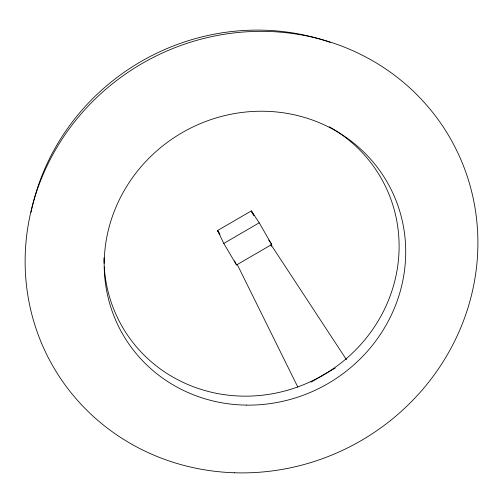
<?xml version="1.0" encoding="UTF-8"?>
<svg xmlns="http://www.w3.org/2000/svg" width="503" height="503" viewBox="0 0 503 503"><rect width="100%" height="100%" fill="white"/><g stroke="black" fill="none" stroke-linecap="round" stroke-linejoin="round"><path stroke-width="0.75" d="M223.797 243.421L259.234 222.816L271.714 244.515L236.511 264.98L223.797 243.421L217.579 230.537L251.305 210.927L259.234 222.816M310.992 382.148L335.231 368.064M268.747 240.019L271.714 244.515M271.067 244.804L346.492 359.714M219.226 233.153L217.579 230.537L219.968 234.587M254.04 215.68L251.305 210.927L253.506 214.957M270.853 244.892L271.645 246.269M237.227 264.452L297.833 387.084M234.473 260.831L236.511 264.98M31.023 212.36A224.061 213.718 -29.6 0 1 330.144 42.334M329.289 126.787A149.24 142.23 -29.6 0 1 327.227 372.629A149.24 142.23 -29.6 0 1 104.266 266.898M104.083 263.314A149.24 142.23 -29.6 0 1 103.989 257.819M246.514 405.116A152.535 145.097 -29.6 0 0 389.529 186.374A152.535 145.097 -29.6 0 0 128.818 183.048A152.535 145.097 -29.6 0 0 246.514 405.116M234.599 472.776A229.016 218.051 -29.6 0 0 455.479 148.033A229.016 218.051 -29.6 0 0 64.459 135.552A229.016 218.051 -29.6 0 0 234.599 472.776"/></g></svg>
